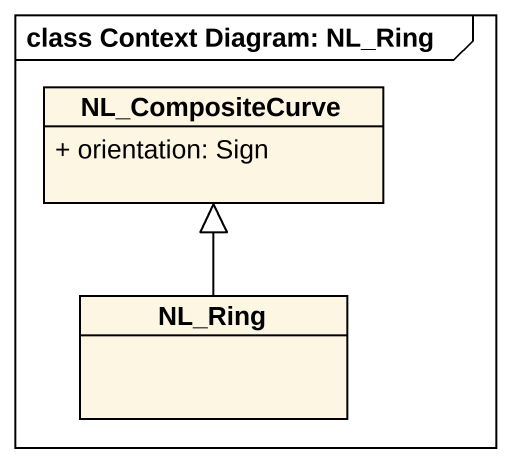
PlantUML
@startuml
mainframe class Context Diagram: NL_Ring
hide circle
hide empty members
skinparam classAttributeIconSize 0
class NL_CompositeCurve {
  + orientation: Sign
}
class NL_Ring
NL_Ring -up-|> NL_CompositeCurve
@enduml
